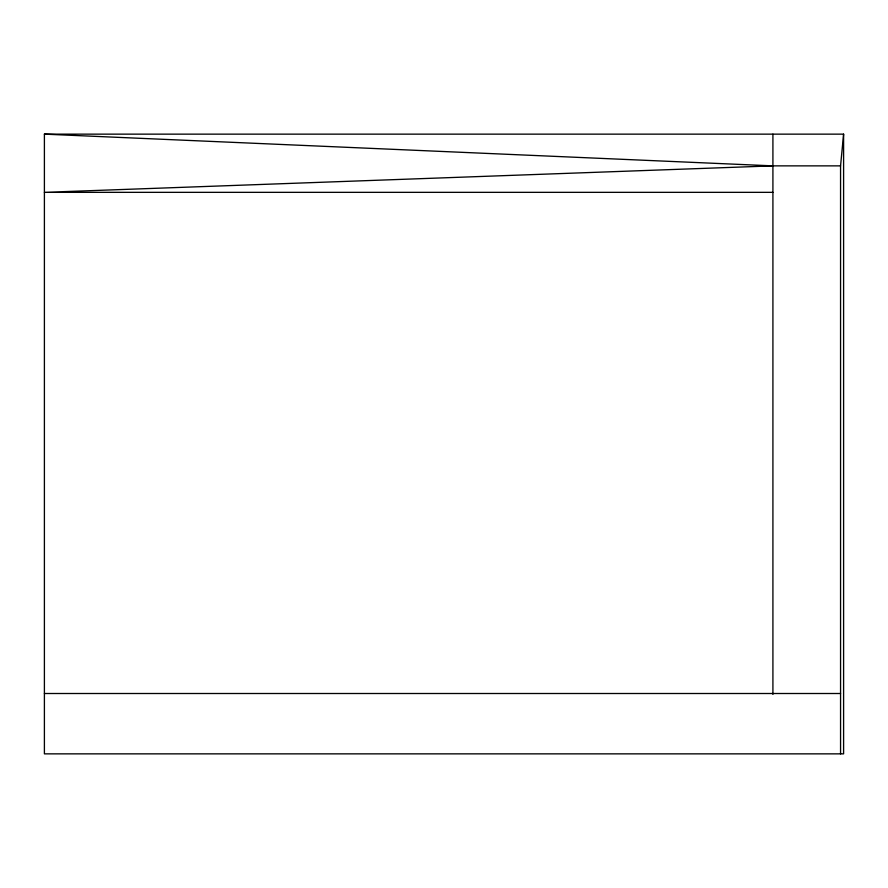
<?xml version="1.0" encoding="UTF-8"?>
<svg xmlns="http://www.w3.org/2000/svg" width="888" height="888" viewBox="0 0 888 888"><rect width="100%" height="100%" fill="white"/><g stroke="black" fill="none" stroke-linecap="round" stroke-linejoin="round"><path stroke-width="1.33" d="M840.559 753.857L840.559 165.867L843.6 134.144L44.4 134.144L44.4 753.857L843.6 753.857L843.6 134.144M840.559 165.867L772.915 165.867L44.4 192.341L772.915 192.341M44.4 693.506L840.559 693.506M44.4 134.144L772.915 165.867M772.915 134.144L772.915 694.383"/></g></svg>
